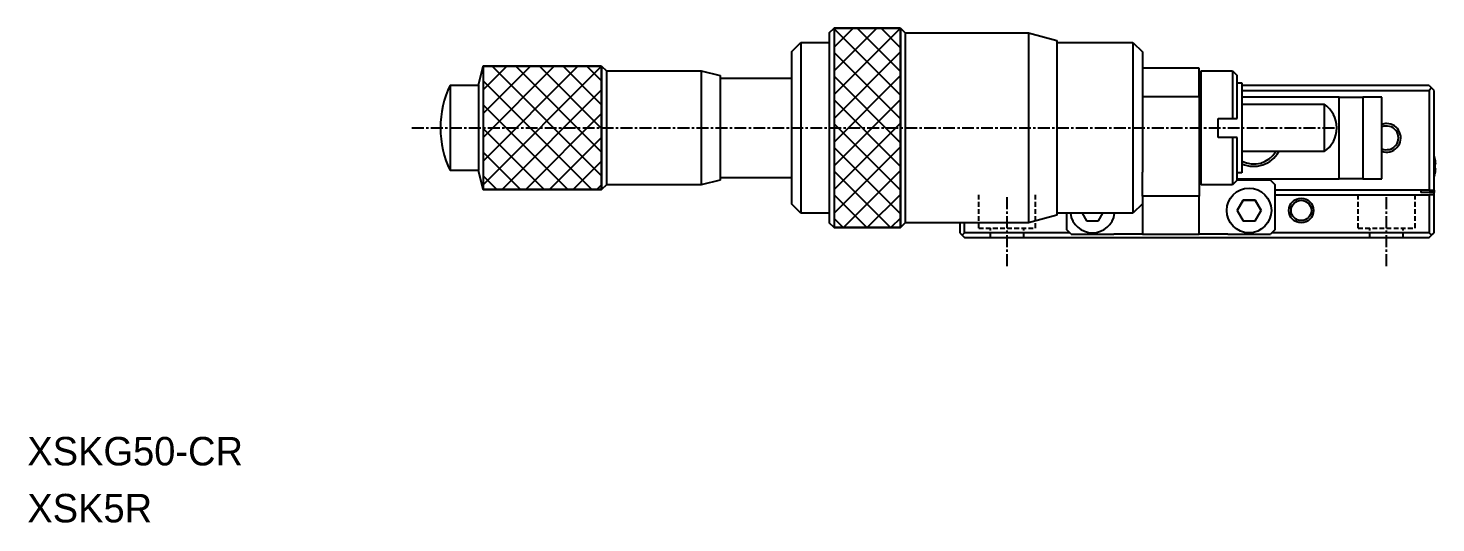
# Model space of a CAD drawing. Extents: x 440 to 775, y 150 to 385.
# Drawn here: x 443.2 to 591.6, y 150.1 to 202.2 of the extents above; entities that cross this region are included whole.
import ezdxf

# ---------------------------------------------------------------- set-up
doc = ezdxf.new("R2010")
doc.units = 0
doc.linetypes.add('CENTER', pattern=[2, 1.25, -0.25, 0.25, -0.25])
doc.linetypes.add('DASHED', pattern=[0.75, 0.5, -0.25])
doc.layers.get('0').update_dxf_attribs({"linetype": 'CONTINUOUS'})
doc.layers.add('CENTER', color=1, linetype='CENTER')

msp = doc.modelspace()

# ---------------------------------------------------------------- linework, layer by layer
at = {"color": 7, "linetype": 'CONTINUOUS'}
for p, q in [((527.66, 201.68), (528.16, 202.18)), ((535.16, 202.18), (535.66, 201.68)), ((523.66, 199.68), (524.66, 200.68)), ((524.66, 200.68), (524.66, 182.68)), ((524.66, 200.68), (527.66, 200.68)), ((527.66, 201.68), (527.66, 181.68)), ((535.66, 201.68), (535.66, 181.68)), ((535.66, 201.68), (548.66, 201.68)), ((548.66, 201.68), (548.66, 181.68)), ((548.66, 201.68), (551.66, 200.88)), ((551.66, 200.88), (551.66, 182.48)), ((551.66, 200.68), (559.66, 200.68)), ((559.66, 200.68), (559.66, 182.68)), ((559.66, 200.68), (560.66, 199.68)), ((523.66, 199.68), (523.66, 183.68)), ((560.66, 199.68), (560.66, 187.01)), ((490.66, 196.18), (491.16, 198.18)), ((503.66, 198.18), (504.16, 197.68)), ((504.16, 197.68), (504.16, 185.68)), ((504.16, 197.68), (514.16, 197.68)), ((514.16, 197.68), (514.16, 185.68)), ((514.16, 197.68), (516.16, 197.18)), ((566.66, 197.98), (560.66, 197.98)), ((566.66, 194.98), (566.66, 197.98)), ((566.66, 197.48), (566.86, 197.68)), ((566.86, 191.68), (566.86, 197.68)), ((566.86, 197.68), (570.16, 197.68)), ((570.16, 197.68), (570.16, 192.68)), ((570.16, 197.68), (570.66, 197.18)), ((487.68, 196.18), (487.68, 187.18)), ((487.68, 196.18), (490.66, 196.18)), ((490.66, 196.18), (490.66, 187.18)), ((516.16, 197.18), (516.16, 186.18)), ((516.16, 196.93), (523.66, 196.93)), ((570.66, 192.68), (570.66, 197.18)), ((570.66, 196.43), (571.16, 196.43)), ((571.16, 196.43), (571.16, 186.93)), ((590.91, 196.13), (571.16, 196.13)), ((590.91, 196.13), (591.16, 195.88)), ((560.66, 194.98), (566.66, 194.98)), ((566.66, 194.98), (566.66, 184.48)), ((571.16, 195.63), (590.91, 195.63)), ((581.41, 194.93), (571.16, 194.93)), ((581.41, 186.33), (581.41, 194.93)), ((581.41, 194.93), (583.91, 194.93)), ((583.91, 194.93), (583.91, 186.33)), ((585.91, 194.93), (583.91, 194.93)), ((585.91, 186.33), (585.91, 194.93)), ((591.16, 195.88), (590.91, 195.63)), ((590.91, 195.63), (590.91, 185.13)), ((591.41, 195.63), (591.16, 195.88)), ((591.41, 185.13), (591.41, 195.63)), ((571.16, 194.18), (579.82, 194.18)), ((579.82, 194.18), (579.82, 189.18)), ((566.86, 185.68), (566.86, 191.68)), ((568.66, 190.68), (568.66, 192.68)), ((568.66, 192.68), (570.16, 192.68)), ((570.16, 192.68), (570.66, 192.68)), ((570.16, 190.68), (568.66, 190.68)), ((570.16, 190.68), (570.16, 185.68)), ((570.66, 190.68), (570.16, 190.68)), ((570.66, 186.18), (570.66, 190.68)), ((579.82, 189.18), (571.16, 189.18)), ((591.49, 188.52), (591.48, 188.51)), ((490.66, 187.18), (487.68, 187.18)), ((491.16, 185.18), (490.66, 187.18)), ((560.66, 184.48), (560.66, 187.01)), ((591.48, 187.81), (591.48, 187.45)), ((591.6, 187.81), (591.48, 187.81)), ((591.48, 187.45), (591.6, 187.45)), ((504.16, 185.68), (503.66, 185.18)), ((514.16, 185.68), (504.16, 185.68)), ((516.16, 186.18), (514.16, 185.68)), ((523.66, 186.43), (516.16, 186.43)), ((566.86, 185.68), (566.66, 185.88)), ((570.16, 185.68), (566.86, 185.68)), ((570.66, 186.18), (570.16, 185.68)), ((571.16, 186.93), (570.66, 186.93)), ((570.66, 186.33), (581.41, 186.33)), ((574.16, 186.18), (570.66, 186.18)), ((574.16, 186.18), (574.66, 185.68)), ((574.66, 180.98), (574.66, 185.68)), ((583.91, 186.33), (581.41, 186.33)), ((583.91, 186.33), (585.91, 186.33)), ((591.48, 186.74), (591.49, 186.74)), ((566.66, 184.48), (560.66, 184.48)), ((560.66, 184.48), (560.66, 180.48)), ((566.66, 180.48), (566.66, 184.48)), ((571.28, 184.08), (570.64, 182.98)), ((570.64, 182.98), (571.28, 184.08)), ((572.55, 184.08), (571.28, 184.08)), ((571.28, 184.08), (572.55, 184.08)), ((573.18, 182.98), (572.55, 184.08)), ((572.55, 184.08), (573.18, 182.98)), ((590.91, 185.13), (574.66, 185.13)), ((574.66, 184.63), (590.91, 184.63)), ((590.01, 185.13), (590.01, 184.88)), ((591.41, 184.88), (590.01, 184.88)), ((590.91, 185.13), (591.41, 185.13)), ((590.91, 184.63), (590.91, 180.63)), ((591.41, 184.63), (590.91, 184.63)), ((591.41, 185.13), (591.41, 184.88)), ((591.41, 184.63), (591.41, 184.88)), ((591.41, 180.63), (591.41, 184.63)), ((524.66, 182.68), (523.66, 183.68)), ((527.66, 182.68), (524.66, 182.68)), ((559.66, 182.68), (551.66, 182.68)), ((552.66, 182.68), (552.66, 180.98)), ((554.32, 182.68), (554.78, 181.88)), ((556.05, 181.88), (556.51, 182.68)), ((560.66, 183.68), (559.66, 182.68)), ((570.64, 182.98), (571.28, 181.88)), ((572.55, 181.88), (573.18, 182.98)), ((528.16, 181.18), (527.66, 181.68)), ((535.66, 181.68), (535.16, 181.18)), ((548.66, 181.68), (535.66, 181.68)), ((541.41, 181.68), (541.41, 180.63)), ((541.91, 180.63), (541.91, 181.68)), ((551.66, 182.48), (548.66, 181.68)), ((554.78, 181.88), (556.05, 181.88)), ((571.28, 181.88), (572.55, 181.88)), ((541.41, 180.63), (541.66, 180.38)), ((541.66, 180.38), (541.91, 180.63)), ((541.66, 180.38), (541.91, 180.13)), ((553.01, 180.63), (541.91, 180.63)), ((541.91, 180.13), (590.91, 180.13)), ((553.16, 180.48), (552.66, 180.98)), ((553.16, 180.48), (557.66, 180.48)), ((560.66, 180.48), (557.66, 180.48)), ((560.66, 180.48), (562.41, 180.48)), ((562.41, 180.48), (564.91, 180.48)), ((564.91, 180.48), (566.66, 180.48)), ((569.66, 180.48), (566.66, 180.48)), ((569.66, 180.48), (574.16, 180.48)), ((574.66, 180.98), (574.16, 180.48)), ((590.91, 180.63), (574.31, 180.63)), ((590.91, 180.63), (591.16, 180.38)), ((590.91, 180.13), (591.16, 180.38)), ((591.16, 180.38), (591.41, 180.63))]:
    msp.add_line(p, q, dxfattribs=at)
at = {"color": 3, "linetype": 'CONTINUOUS'}
for p, q in [((530.16, 202.18), (528.16, 200.18)), ((532.66, 202.18), (528.16, 197.68)), ((535.16, 202.18), (528.16, 195.18)), ((528.16, 202.18), (528.16, 181.18)), ((528.16, 202.18), (535.16, 202.18)), ((535.16, 195.12), (528.16, 202.12)), ((535.16, 197.62), (530.61, 202.18)), ((535.16, 200.12), (533.11, 202.18)), ((535.16, 202.18), (535.16, 181.18)), ((535.16, 199.68), (528.16, 192.68)), ((535.16, 192.62), (528.16, 199.62)), ((493.66, 198.18), (491.16, 195.68)), ((496.16, 198.18), (491.16, 193.18)), ((498.66, 198.18), (491.16, 190.68)), ((501.16, 198.18), (491.16, 188.18)), ((503.66, 198.18), (491.16, 185.68)), ((491.16, 198.18), (491.16, 185.18)), ((491.16, 198.18), (503.66, 198.18)), ((503.66, 186.62), (492.11, 198.18)), ((503.66, 189.12), (494.61, 198.18)), ((503.66, 191.62), (497.11, 198.18)), ((503.66, 194.12), (499.61, 198.18)), ((503.66, 196.62), (502.11, 198.18)), ((503.66, 198.18), (503.66, 185.18)), ((502.61, 185.18), (491.16, 196.62)), ((535.16, 197.18), (528.16, 190.18)), ((535.16, 190.12), (528.16, 197.12)), ((503.66, 195.68), (493.16, 185.18)), ((535.16, 194.68), (528.16, 187.68)), ((535.16, 187.62), (528.16, 194.62)), ((500.11, 185.18), (491.16, 194.12)), ((503.66, 193.18), (495.66, 185.18)), ((497.61, 185.18), (491.16, 191.62)), ((535.16, 192.18), (528.16, 185.18)), ((535.16, 185.12), (528.16, 192.12)), ((503.66, 190.68), (498.16, 185.18)), ((495.11, 185.18), (491.16, 189.12)), ((535.16, 189.68), (528.16, 182.68)), ((535.16, 182.62), (528.16, 189.62)), ((503.66, 188.18), (500.66, 185.18)), ((534.11, 181.18), (528.16, 187.12)), ((535.16, 187.18), (529.16, 181.18)), ((492.61, 185.18), (491.16, 186.62)), ((503.66, 185.68), (503.16, 185.18)), ((503.66, 185.18), (491.16, 185.18)), ((531.61, 181.18), (528.16, 184.62)), ((535.16, 184.68), (531.66, 181.18)), ((529.11, 181.18), (528.16, 182.12)), ((535.16, 181.18), (528.16, 181.18)), ((535.16, 182.18), (534.16, 181.18))]:
    msp.add_line(p, q, dxfattribs=at)
at = {"color": 3, "linetype": 'DASHED'}
for p, q in [((543.41, 181.13), (543.41, 184.63)), ((549.41, 181.13), (549.41, 184.63)), ((583.41, 181.13), (583.41, 184.63)), ((589.41, 181.13), (589.41, 184.63)), ((543.41, 181.13), (549.41, 181.13)), ((544.66, 180.13), (544.66, 181.13)), ((548.16, 180.13), (548.16, 181.13)), ((583.41, 181.13), (589.41, 181.13)), ((584.66, 180.13), (584.66, 181.13)), ((588.16, 180.13), (588.16, 181.13))]:
    msp.add_line(p, q, dxfattribs=at)
at = {"color": 7, "linetype": 'CONTINUOUS'}
for points in [[(535.16, 202.18), (528.16, 202.18), (528.16, 181.18), (535.16, 181.18)], [(503.66, 198.18), (491.16, 198.18), (491.16, 185.18), (503.66, 185.18)]]:
    msp.add_lwpolyline(points, close=True, dxfattribs=at)
for centre, radius in [((571.91, 182.98), 2.35), ((577.41, 182.98), 1.07)]:
    msp.add_circle(centre, radius, dxfattribs=at)
at = {"color": 3, "linetype": 'CONTINUOUS'}
msp.add_circle((577.41, 182.98), 1.3, dxfattribs=at)
at = {"color": 7, "linetype": 'CONTINUOUS'}
for centre, radius, start, end in [((497.16, 191.68), 10.5, 154.6231, 180), ((578.16, 191.68), 3, 0, 56.4427), ((497.16, 191.68), 10.5, 180, 205.3769), ((578.16, 191.68), 3, 303.5573, 0), ((586.41, 190.63), 1.25, 246.4218, 113.5782), ((572.41, 190.63), 2.75, 242.9643, 328.0415), ((572.41, 190.63), 3, 245.3757, 330.9747), ((588.41, 187.63), 3.2, 16.1225, 20.3641), ((588.41, 187.63), 3.19, 3.2297, 16.1067), ((588.41, 187.63), 3.19, 343.8933, 356.7703), ((588.41, 187.63), 3.2, 339.6359, 343.8775), ((555.41, 182.98), 2.35, 187.3344, 352.6656)]:
    msp.add_arc(centre, radius, start, end, dxfattribs=at)
at = {"color": 3, "linetype": 'CONTINUOUS'}
for start, end in [(250.5288, 90), (90, 109.4712)]:
    msp.add_arc((586.41, 190.63), 1.5, start, end, dxfattribs=at)
at = {"layer": 'CENTER', "color": 1, "linetype": 'CENTER'}
for p, q in [((483.66, 191.68), (581.16, 191.68)), ((546.41, 177.13), (546.41, 184.63)), ((586.41, 177.13), (586.41, 184.63))]:
    msp.add_line(p, q, dxfattribs=at)

# ---------------------------------------------------------------- texts
at = {"color": 7, "linetype": 'CONTINUOUS'}
for s, p in [('XSKG50-CR', (443.11, 156.13)), ('XSK5R', (443.11, 150.13))]:
    msp.add_text(s, height=3, dxfattribs=at).set_placement(p)

doc.saveas('drawing.dxf')
